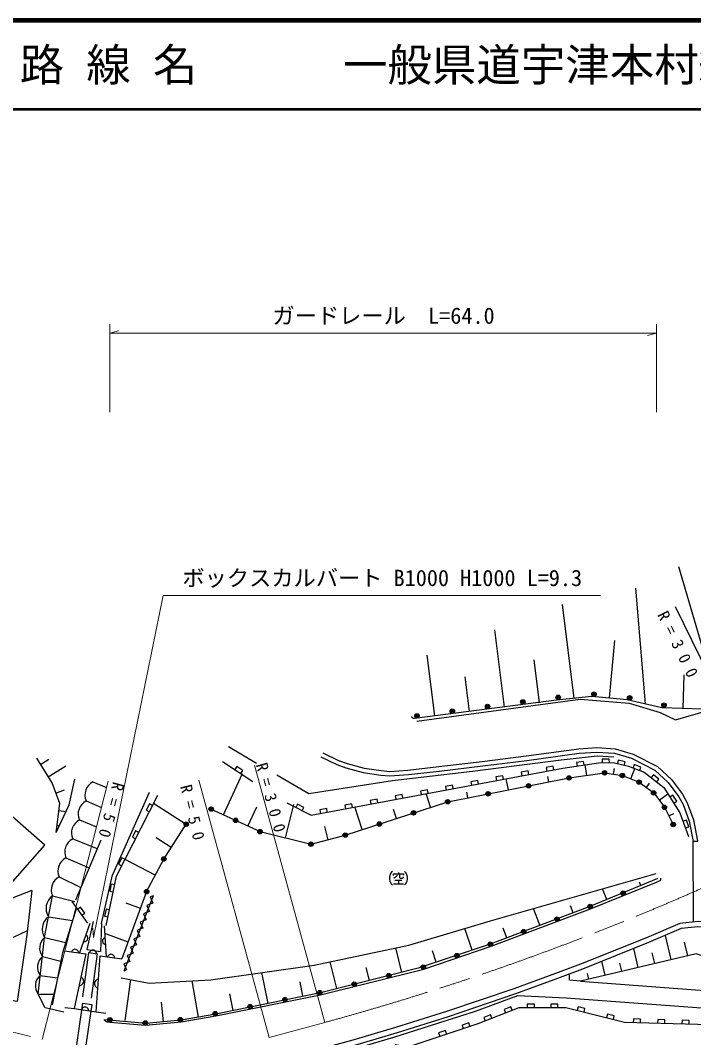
# Model space of a CAD drawing. Units: millimetres, scale not verified. Extents: x 40000 to 680000, y 20000 to 380000.
# Drawn here: x 180458 to 256167, y 265644 to 380000 of the extents above; entities that cross this region are included whole.
import ezdxf
from ezdxf.enums import TextEntityAlignment as Align

# ---------------------------------------------------------------- set-up
doc = ezdxf.new("R2010")
doc.units = ezdxf.units.MM
doc.header["$LTSCALE"] = 1000
doc.linetypes.add('CHAIN', pattern=[18.5, 12, -1.5, 3.5, -1.5])
for name, color, linetype, lineweight in [('M-BGD', 7, 'Continuous', 25), ('M-BMK', 2, 'CHAIN', 13), ('M-STR-HTXT', 7, 'Continuous', 13), ('M-TTL', 2, 'Continuous', 140), ('M-TTL-LINE', 7, 'Continuous', 50)]:
    doc.layers.add(name, color=color, linetype=linetype, lineweight=lineweight)
doc.layers.add('M-TTL-TXT', color=7, linetype='Continuous')
doc.styles.add('ＭＳ ゴシック', font='')
doc.styles.get('ＭＳ ゴシック').set_extended_font_data('MS Gothic')

msp = doc.modelspace()

# ---------------------------------------------------------------- linework, layer by layer
at = {"layer": 'M-BGD'}
for p, q in [((258949, 303379), (254491, 318571)), ((250756, 303185), (249656, 316171)), ((242745, 303787), (241427, 314334)), ((254089, 314120), (267250, 287161)), ((234899, 302807), (233816, 311485)), ((246691, 303841), (247312, 310305)), ((227054, 301827), (226204, 308635)), ((238822, 303297), (238222, 308103)), ((230977, 302317), (230493, 306189)), ((254997, 302655), (255109, 306416)), ((225093, 301583), (240744, 303630)), ((240744, 303630), (244706, 304032)), ((244706, 304032), (248676, 303651)), ((248676, 303651), (252592, 302774)), ((252592, 302774), (257158, 302591)), ((224795, 301544), (225093, 301583)), ((207014, 296479), (203848, 298320)), ((182733, 296351), (183679, 296939)), ((183595, 294964), (185559, 296185)), ((203199, 296683), (206612, 294428)), ((244153, 295125), (243985, 296316)), ((203288, 290704), (205429, 295336)), ((242153, 294842), (246153, 295408)), ((246153, 295408), (248152, 295105)), ((247153, 295256), (247248, 295888)), ((248152, 295105), (250034, 294371)), ((249093, 294738), (249542, 295891)), ((188617, 294389), (190153, 293772)), ((228509, 292165), (242153, 294842)), ((235331, 293503), (235086, 294752)), ((239879, 294396), (239761, 295000)), ((250034, 294371), (251673, 293155)), ((250854, 293763), (251214, 294249)), ((184455, 293124), (185423, 293487)), ((194929, 293214), (190834, 283962)), ((191268, 283806), (195930, 292918)), ((226589, 291538), (226088, 293072)), ((230783, 292611), (230656, 293256)), ((251673, 293155), (252875, 291538)), ((252274, 292347), (253247, 293070)), ((187860, 292255), (189572, 291499)), ((199096, 289605), (195443, 291966)), ((210274, 288096), (211197, 291851)), ((216993, 288405), (228509, 292165)), ((184783, 291160), (185593, 291059)), ((201915, 291338), (207406, 288801)), ((206033, 289435), (207033, 291599)), ((218912, 289032), (218081, 291577)), ((222751, 290285), (222418, 291305)), ((252875, 291538), (253863, 289605)), ((253369, 290571), (253926, 290856)), ((184581, 289523), (184716, 289507)), ((187102, 290120), (189021, 289337)), ((196587, 285725), (199116, 289636)), ((215068, 287898), (214677, 289383)), ((207406, 288801), (213143, 287391)), ((213143, 287391), (216993, 288405)), ((186345, 287986), (189104, 286897)), ((189506, 287848), (186656, 281110)), ((197423, 287018), (195728, 288114)), ((256118, 287731), (256618, 287733)), ((256156, 278699), (256118, 287731)), ((185587, 285852), (188181, 284717)), ((195622, 283891), (192226, 285677)), ((194657, 282057), (196587, 285725)), ((184830, 283717), (187251, 282517)), ((189584, 278492), (190834, 283962)), ((190121, 278237), (191268, 283806)), ((222968, 284204), (222968, 284044)), ((233334, 278792), (251966, 284090)), ((222408, 282924), (223528, 282924)), ((222568, 283364), (223368, 283364)), ((222968, 283364), (222968, 282924)), ((244577, 280129), (251978, 283133)), ((250231, 282750), (250075, 283129)), ((251978, 283133), (252256, 283245)), ((184072, 281583), (186592, 280960)), ((194657, 282057), (191887, 274494)), ((195382, 281588), (192076, 273120)), ((246398, 281170), (245904, 282366)), ((186251, 280956), (188018, 278526)), ((193965, 280166), (192363, 280753)), ((242617, 279676), (242318, 280469)), ((183626, 279234), (186329, 278801)), ((233380, 275912), (244577, 280129)), ((238888, 278271), (238173, 280168)), ((188274, 278463), (187118, 275196)), ((188642, 278690), (187941, 275541)), ((189584, 278492), (189463, 275340)), ((190144, 274781), (189912, 278229)), ((231273, 275481), (230454, 277912)), ((235159, 276865), (234743, 277970)), ((178893, 276577), (181255, 277704)), ((183179, 276884), (185565, 276328)), ((192580, 276385), (189972, 277340)), ((253651, 274420), (253007, 277142)), ((223372, 272980), (222683, 275747)), ((225843, 273341), (233380, 275912)), ((249940, 273541), (249438, 275661)), ((255506, 274859), (255146, 276380)), ((182940, 274763), (185019, 274242)), ((185410, 275394), (187804, 275076)), ((187804, 275076), (186499, 268923)), ((188136, 275218), (187465, 270236)), ((187941, 275541), (189463, 275340)), ((188136, 275218), (189119, 275063)), ((188461, 270094), (189119, 275063)), ((188991, 268564), (189440, 274853)), ((189440, 274853), (191887, 274494)), ((227230, 274119), (226794, 275412)), ((251795, 273981), (251511, 275180)), ((214211, 270462), (225843, 273341)), ((216031, 271151), (215278, 274172)), ((219702, 272066), (219341, 273512)), ((246229, 272663), (245858, 274229)), ((248084, 273102), (247866, 274024)), ((182702, 272642), (184639, 272371)), ((208322, 269494), (207612, 272968)), ((244373, 272224), (244221, 272869)), ((192246, 267568), (192880, 272163)), ((200487, 267947), (199763, 272045)), ((212238, 270294), (211908, 271909)), ((182464, 270521), (184269, 270549)), ((202440, 268104), (214211, 270462)), ((204406, 268694), (204026, 270553)), ((185478, 269045), (186499, 268923)), ((186146, 260286), (187498, 269509)), ((186499, 268923), (188991, 268564)), ((188488, 269364), (187135, 260141)), ((187498, 269509), (188488, 269364)), ((196538, 267425), (196343, 269636)), ((188991, 268564), (190077, 268413)), ((198530, 267427), (202440, 268104)), ((190207, 267426), (190506, 267400)), ((190506, 267400), (194547, 267040)), ((194547, 267040), (198530, 267427))]:
    msp.add_line(p, q, dxfattribs=at)
for points in [[(225039, 301217), (243413, 303683), (248919, 303230), (252384, 302189), (254142, 301360), (257862, 302468), (271129, 308380), (275740, 310082), (289106, 313917), (290495, 314888), (290615, 316213), (289893, 316936), (288124, 317723), (285694, 317910), (280742, 317848), (275758, 317686), (267974, 317694), (265851, 318194), (258544, 320741)], [(224795, 301544), (224716, 301533), (224665, 301537), (224602, 301559), (224558, 301583), (224523, 301619), (224486, 301675), (224469, 301723), (224465, 301753)], [(181732, 282177), (179344, 281253), (174678, 286587), (171098, 290040), (164251, 295351), (164292, 296725), (167849, 300700)], [(214242, 297219), (216038, 296331), (217060, 295980), (219009, 295442), (220985, 295165), (222006, 295068), (224086, 295219), (227565, 295615), (232458, 296200), (237391, 296814), (243305, 297606), (245290, 297745), (247265, 297626), (249172, 297047), (251809, 295701), (253284, 294310), (254483, 292728), (254977, 291839), (255676, 289997), (256119, 287675)], [(214463, 297667), (216231, 296793), (217208, 296457), (219110, 295932), (221032, 295663), (222011, 295570), (224040, 295717), (227506, 296111), (232396, 296696), (237324, 297310), (243254, 298103), (245287, 298246), (247353, 298122), (249359, 297513), (252100, 296114), (253657, 294645), (254903, 293002), (255432, 292050), (256159, 290134), (256610, 287769)], [(184480, 288705), (184884, 291978), (184026, 294271), (182302, 297044)], [(247207, 297190), (245327, 297297), (241266, 296851), (231311, 295562), (222315, 294528), (212883, 293068), (209300, 295151)], [(210416, 292041), (213168, 290660), (241473, 295950), (245451, 296542), (247125, 296572), (248837, 296153), (250610, 295494), (252798, 293771), (254626, 290919), (255602, 288259)], [(243858, 296305), (243799, 296701), (243007, 296583), (243066, 296187)], [(246688, 296565), (246680, 296964), (245881, 296950), (245888, 296550)], [(248369, 296268), (248464, 296656), (247687, 296846), (247592, 296458)], [(250098, 295684), (250238, 296059), (249488, 296338), (249348, 295963)], [(205239, 295335), (205459, 295669), (204792, 296110), (204571, 295776)], [(234790, 294701), (234717, 295094), (233930, 294947), (234004, 294554)], [(237621, 295230), (237547, 295623), (236761, 295476), (236834, 295083)], [(240451, 295759), (240378, 296152), (239591, 296005), (239665, 295612)], [(252018, 294385), (252266, 294699), (251637, 295194), (251390, 294880)], [(184480, 288705), (185955, 291824), (186579, 294719)], [(229129, 293643), (229056, 294036), (228269, 293889), (228343, 293496)], [(231960, 294172), (231886, 294565), (231100, 294418), (231173, 294025)], [(223468, 292585), (223395, 292978), (222608, 292831), (222682, 292438)], [(226299, 293114), (226225, 293507), (225439, 293360), (225512, 292967)], [(253928, 292008), (254264, 292224), (253833, 292898), (253496, 292682)], [(195336, 291756), (194979, 291938), (194615, 291226), (194971, 291043)], [(212150, 291171), (212329, 291528), (211614, 291887), (211435, 291530)], [(217807, 291527), (217733, 291920), (216947, 291773), (217021, 291380)], [(220637, 292056), (220564, 292449), (219778, 292302), (219851, 291909)], [(214976, 290998), (214903, 291391), (214117, 291244), (214190, 290851)], [(255251, 289214), (255627, 289351), (255351, 290103), (254976, 289965)], [(193782, 288718), (193425, 288900), (193061, 288188), (193417, 288006)], [(192228, 285681), (191871, 285863), (191507, 285151), (191863, 284969)], [(222288, 284324), (222208, 284244), (222088, 284084), (222008, 283884), (221968, 283684), (221968, 283444), (222008, 283244), (222088, 283044), (222208, 282884), (222288, 282804)], [(222408, 283884), (222408, 284044), (223528, 284044), (223528, 283924)], [(222848, 283924), (222768, 283804), (222648, 283684), (222528, 283604), (222408, 283564)], [(223088, 284004), (223088, 283644), (223168, 283564), (223448, 283564), (223528, 283644), (223528, 283724)], [(223648, 284324), (223728, 284244), (223848, 284084), (223928, 283884), (223968, 283684), (223968, 283444), (223928, 283244), (223848, 283044), (223728, 282884), (223648, 282804)], [(252148, 283541), (244481, 280379), (233295, 276162), (225208, 273438), (214195, 270694), (202448, 268294), (198526, 267600), (194551, 267250), (189984, 267635)], [(191062, 282806), (190670, 282886), (190509, 282103), (190901, 282022)], [(252440, 283590), (252455, 283553), (252459, 283490), (252450, 283432), (252423, 283367), (252388, 283320), (252330, 283276), (252256, 283245)], [(181732, 282177), (181202, 277212), (180096, 269705), (179476, 269821), (174366, 271101)], [(185366, 268512), (183267, 269004), (182464, 270521), (183179, 276884), (184072, 281583)], [(195382, 281588), (195049, 281457), (195347, 280777), (195014, 280647)], [(186773, 280238), (185207, 275169), (184020, 269325)], [(187370, 279418), (187693, 279653), (187223, 280300), (186899, 280065)], [(195014, 280647), (194682, 280516), (194980, 279836), (194647, 279706)], [(190489, 280021), (190097, 280102), (189935, 279318), (190327, 279238)], [(194647, 279706), (194314, 279576), (194613, 278895), (194280, 278765)], [(257735, 277980), (256655, 278098), (254778, 277901), (251100, 276325), (243671, 273355), (240840, 272289), (236149, 270582), (228560, 267995), (222811, 266192), (218018, 264775), (209297, 262428), (203462, 261025), (200985, 260489), (197952, 260047), (192945, 259716), (189847, 259698), (188777, 259751)], [(257800, 278577), (256656, 278701), (254625, 278488), (250871, 276880), (243460, 273916), (240635, 272853), (235950, 271148), (228373, 268566), (222641, 266767), (217855, 265352), (209149, 263009), (203335, 261612), (200878, 261080), (197888, 260644), (192924, 260315), (189877, 260298), (188807, 260350)], [(191813, 272363), (194931, 271779), (201859, 272161), (213490, 273792), (224151, 276059), (233334, 278792)], [(194280, 278765), (193947, 278635), (194245, 277954), (193912, 277824)], [(187563, 276452), (187664, 276451), (187755, 276469), (187857, 276518), (187929, 276577), (187991, 276657), (188034, 276778), (188036, 276879), (188017, 276970), (187969, 277073), (187909, 277144), (187829, 277207)], [(190001, 276904), (189907, 276866), (189831, 276813), (189756, 276728), (189714, 276645), (189688, 276547), (189697, 276419), (189735, 276325), (189789, 276249), (189874, 276174), (189957, 276132), (190055, 276106)], [(193545, 276883), (193212, 276753), (193511, 276073), (193178, 275942)], [(193912, 277824), (193580, 277694), (193878, 277014), (193545, 276883)], [(193178, 275942), (192845, 275812), (193143, 275132), (192810, 275001)], [(187003, 275182), (186984, 275282), (186947, 275367), (186879, 275457), (186806, 275515), (186715, 275560), (186588, 275576), (186488, 275557), (186403, 275520), (186313, 275451), (186255, 275379), (186210, 275288)], [(189022, 275078), (189006, 275178), (188971, 275264), (188904, 275356), (188833, 275416), (188743, 275462), (188617, 275482), (188517, 275466), (188430, 275431), (188339, 275364), (188279, 275293), (188232, 275203)], [(191059, 274616), (191042, 274715), (191006, 274802), (190938, 274892), (190866, 274951), (190776, 274997), (190649, 275016), (190549, 274998), (190463, 274962), (190373, 274894), (190313, 274822), (190268, 274732)], [(192810, 275001), (192478, 274871), (192776, 274191), (192443, 274061)], [(259832, 273961), (256434, 275078), (243446, 272004)], [(192443, 274061), (192110, 273930), (192408, 273250), (192076, 273120)], [(187048, 271510), (187174, 271524), (187284, 271562), (187402, 271640), (187482, 271725), (187546, 271834), (187579, 271991), (187565, 272116), (187527, 272227), (187450, 272345), (187364, 272424), (187255, 272489)], [(189251, 272207), (189128, 272176), (189024, 272123), (188918, 272030), (188851, 271935), (188802, 271818), (188791, 271659), (188822, 271536), (188875, 271432), (188968, 271325), (189063, 271258), (189180, 271210)], [(243446, 272004), (242194, 272103), (242217, 272865)], [(243446, 272004), (272837, 269793), (285839, 269841), (290274, 269710)], [(236358, 270352), (231593, 268576), (222417, 265664), (219109, 264689), (214681, 263455), (208399, 261795), (203632, 260637), (200543, 259959), (197534, 259450), (194460, 259119), (193093, 259077)], [(290215, 267711), (285813, 267840), (272767, 267793), (241840, 270082), (236358, 270352)], [(188141, 268686), (188123, 268786), (188087, 268872), (188019, 268962), (187947, 269021), (187856, 269067), (187730, 269085), (187630, 269067), (187544, 269031), (187454, 268963), (187395, 268891), (187349, 268800)], [(222600, 264869), (224056, 264617), (231946, 267252), (236539, 269026), (241808, 269023), (248408, 267377), (262100, 267005), (272657, 266531), (285877, 267029)], [(235764, 268726), (235619, 269100), (234873, 268811), (235017, 268438)], [(238256, 269025), (238256, 269425), (237456, 269425), (237456, 269025)], [(240891, 269024), (240891, 269424), (240091, 269424), (240091, 269024)], [(243846, 268515), (243943, 268903), (243167, 269097), (243070, 268709)], [(190207, 267426), (190128, 267433), (190079, 267448), (190022, 267483), (189984, 267516), (189958, 267559), (189933, 267621), (189928, 267672), (189931, 267702)], [(233467, 267839), (233323, 268212), (232577, 267924), (232721, 267551)], [(247146, 267692), (247243, 268080), (246467, 268273), (246370, 267885)], [(250177, 267329), (250188, 267729), (249389, 267750), (249378, 267351)], [(252916, 267255), (252927, 267654), (252127, 267676), (252116, 267276)], [(255654, 267180), (255665, 267580), (254865, 267602), (254855, 267202)], [(231011, 266939), (230884, 267319), (230125, 267065), (230252, 266686)], [(228381, 266061), (228254, 266440), (227495, 266187), (227622, 265808)]]:
    msp.add_lwpolyline(points, dxfattribs=at)
msp.add_lwpolyline([(183196, 287294), (168167, 300428), (164559, 296300), (179588, 283166)], close=True, dxfattribs=at)
for centre, radius in [((244963, 304259), 250), ((244963, 304259), 150), ((244963, 304259), 50), ((232993, 302868), 250), ((236960, 303387), 250), ((236960, 303387), 150), ((236960, 303387), 50), ((240934, 303901), 250), ((240934, 303901), 150), ((240934, 303901), 50), ((248971, 303841), 250), ((248971, 303841), 150), ((248971, 303841), 50), ((252836, 303015), 250), ((252836, 303015), 150), ((252836, 303015), 50), ((225060, 301830), 250), ((225060, 301830), 150), ((229027, 302349), 250), ((229027, 302349), 150), ((229027, 302349), 50), ((232993, 302868), 150), ((232993, 302868), 50), ((225060, 301830), 50), ((242153, 294842), 250), ((242153, 294842), 220), ((246153, 295408), 250), ((246153, 295408), 220), ((246153, 295408), 190), ((246153, 295408), 160), ((246153, 295408), 130), ((246153, 295408), 100), ((246153, 295408), 70), ((246153, 295408), 40), ((246153, 295408), 10), ((248152, 295105), 250), ((248152, 295105), 220), ((248152, 295105), 190), ((248152, 295105), 160), ((248152, 295105), 130), ((248152, 295105), 100), ((248152, 295105), 70), ((248152, 295105), 40), ((248152, 295105), 10), ((237605, 293950), 250), ((237605, 293950), 220), ((237605, 293950), 190), ((237605, 293950), 160), ((237605, 293950), 130), ((237605, 293950), 100), ((237605, 293950), 70), ((237605, 293950), 40), ((237605, 293950), 10), ((242153, 294842), 190), ((242153, 294842), 160), ((242153, 294842), 130), ((242153, 294842), 100), ((242153, 294842), 70), ((242153, 294842), 40), ((242153, 294842), 10), ((250034, 294371), 250), ((250034, 294371), 220), ((250034, 294371), 190), ((250034, 294371), 160), ((250034, 294371), 130), ((250034, 294371), 100), ((250034, 294371), 70), ((250034, 294371), 40), ((250034, 294371), 10), ((233057, 293057), 250), ((233057, 293057), 220), ((233057, 293057), 190), ((233057, 293057), 160), ((233057, 293057), 130), ((233057, 293057), 100), ((233057, 293057), 70), ((233057, 293057), 40), ((233057, 293057), 10), ((251673, 293155), 250), ((251673, 293155), 220), ((251673, 293155), 190), ((251673, 293155), 160), ((251673, 293155), 130), ((251673, 293155), 100), ((251673, 293155), 70), ((251673, 293155), 40), ((251673, 293155), 10), ((228509, 292165), 250), ((228509, 292165), 220), ((228509, 292165), 190), ((228509, 292165), 160), ((228509, 292165), 130), ((228509, 292165), 100), ((228509, 292165), 70), ((228509, 292165), 40), ((228509, 292165), 10), ((252875, 291538), 250), ((252875, 291538), 220), ((252875, 291538), 190), ((252875, 291538), 160), ((252875, 291538), 130), ((252875, 291538), 100), ((252875, 291538), 70), ((201915, 291338), 250), ((201915, 291338), 220), ((201915, 291338), 190), ((201915, 291338), 160), ((201915, 291338), 130), ((201915, 291338), 100), ((201915, 291338), 70), ((201915, 291338), 40), ((201915, 291338), 10), ((224670, 290912), 250), ((224670, 290912), 220), ((224670, 290912), 190), ((224670, 290912), 160), ((224670, 290912), 130), ((224670, 290912), 100), ((224670, 290912), 70), ((224670, 290912), 40), ((224670, 290912), 10), ((252875, 291538), 40), ((252875, 291538), 10), ((199116, 289636), 250), ((199116, 289636), 220), ((199116, 289636), 190), ((199116, 289636), 160), ((199116, 289636), 130), ((199116, 289636), 100), ((199116, 289636), 70), ((199116, 289636), 40), ((199116, 289636), 10), ((204661, 290069), 250), ((204661, 290069), 220), ((204661, 290069), 190), ((204661, 290069), 160), ((204661, 290069), 130), ((204661, 290069), 100), ((204661, 290069), 70), ((204661, 290069), 40), ((204661, 290069), 10), ((220831, 289658), 250), ((220831, 289658), 220), ((220831, 289658), 190), ((220831, 289658), 160), ((220831, 289658), 130), ((220831, 289658), 100), ((220831, 289658), 70), ((220831, 289658), 40), ((220831, 289658), 10), ((253863, 289605), 250), ((253863, 289605), 220), ((253863, 289605), 190), ((253863, 289605), 160), ((253863, 289605), 130), ((253863, 289605), 100), ((253863, 289605), 70), ((253863, 289605), 40), ((253863, 289605), 10), ((207406, 288801), 250), ((207406, 288801), 220), ((207406, 288801), 190), ((207406, 288801), 160), ((207406, 288801), 130), ((207406, 288801), 100), ((207406, 288801), 70), ((207406, 288801), 40), ((207406, 288801), 10), ((216993, 288405), 250), ((216993, 288405), 220), ((216993, 288405), 190), ((216993, 288405), 160), ((216993, 288405), 130), ((216993, 288405), 100), ((216993, 288405), 70), ((216993, 288405), 40), ((216993, 288405), 10), ((213143, 287391), 250), ((213143, 287391), 220), ((213143, 287391), 190), ((213143, 287391), 160), ((213143, 287391), 130), ((213143, 287391), 100), ((213143, 287391), 70), ((213143, 287391), 40), ((213143, 287391), 10), ((196587, 285725), 250), ((196587, 285725), 250), ((196587, 285725), 220), ((196587, 285725), 220), ((196587, 285725), 190), ((196587, 285725), 190), ((196587, 285725), 160), ((196587, 285725), 160), ((196587, 285725), 130), ((196587, 285725), 130), ((196587, 285725), 100), ((196587, 285725), 100), ((196587, 285725), 70), ((196587, 285725), 70), ((196587, 285725), 40), ((196587, 285725), 40), ((196587, 285725), 10), ((196587, 285725), 10), ((194657, 282057), 250), ((194657, 282057), 220), ((194657, 282057), 190), ((194657, 282057), 160), ((194657, 282057), 130), ((194657, 282057), 100), ((194657, 282057), 70), ((194657, 282057), 40), ((194657, 282057), 10), ((248244, 281887), 250), ((248244, 281887), 150), ((248244, 281887), 50), ((244538, 280383), 250), ((244538, 280383), 150), ((244538, 280383), 50), ((240801, 278974), 250), ((240801, 278974), 150), ((240801, 278974), 50), ((237057, 277565), 250), ((237057, 277565), 150), ((237057, 277565), 50), ((233314, 276155), 250), ((233314, 276155), 150), ((233314, 276155), 50), ((229536, 274865), 250), ((229536, 274865), 150), ((229536, 274865), 50), ((225770, 273580), 250), ((225770, 273580), 150), ((225770, 273580), 50), ((221887, 272619), 250), ((221887, 272619), 150), ((221887, 272619), 50), ((218004, 271658), 250), ((218004, 271658), 150), ((218004, 271658), 50), ((210210, 269915), 250), ((210210, 269915), 150), ((210210, 269915), 50), ((214132, 270701), 250), ((214132, 270701), 150), ((214132, 270701), 50), ((206287, 269130), 250), ((206287, 269130), 150), ((206287, 269130), 50), ((190528, 267649), 250), ((190528, 267649), 150), ((190528, 267649), 50), ((198448, 267670), 250), ((198448, 267670), 150), ((198448, 267670), 50), ((202371, 268346), 250), ((202371, 268346), 150), ((202371, 268346), 50), ((194513, 267294), 250), ((194513, 267294), 150), ((194513, 267294), 50)]:
    msp.add_circle(centre, radius, dxfattribs=at)
for centre, radius, start, end in [((189359, 292924), 1642, 116.8584, 204.06396), ((188601, 290790), 1642, 116.8584, 204.06396), ((187844, 288656), 1642, 116.8584, 204.06396), ((187087, 286521), 1642, 116.8584, 204.06396), ((186329, 284387), 1642, 116.8584, 204.06396), ((185572, 282253), 1642, 116.8584, 204.06396), ((185082, 280174), 1734, 125.62732, 212.83288), ((184635, 277824), 1734, 125.62732, 212.83288), ((184173, 275699), 1547, 129.99023, 217.19586), ((183935, 273578), 1547, 129.99023, 217.19586), ((183697, 271457), 1547, 129.99023, 217.19586)]:
    msp.add_arc(centre, radius, start, end, dxfattribs=at)
at = {"layer": 'M-BMK'}
for p, q in [((169973, 268721), (182916, 265424)), ((208433, 265644), (214686, 267352))]:
    msp.add_line(p, q, dxfattribs=at)
msp.add_arc((135639, 556750), 300000, 285.27722, 295.27856, dxfattribs=at)
at = {"layer": 'M-STR-HTXT'}
for p, q in [((190506, 335948), (190506, 345835)), ((251978, 345835), (251978, 335948)), ((190506, 344835), (191506, 345115)), ((190506, 344835), (251978, 344835)), ((251978, 344835), (250978, 344555)), ((206781, 296292), (214686, 267352)), ((190336, 294492), (182916, 265424)), ((208433, 265644), (200528, 294583)), ((188702, 276921), (188627, 277957))]:
    msp.add_line(p, q, dxfattribs=at)
msp.add_lwpolyline([(188702, 276921), (196521, 315354), (245708, 315354)], dxfattribs=at)
at = {"layer": 'M-TTL'}
msp.add_line((680000, 380000), (40000, 380000), dxfattribs=at)
at = {"layer": 'M-TTL-LINE'}
msp.add_line((40000, 370000), (680000, 370000), dxfattribs=at)

# ---------------------------------------------------------------- texts
at = {"layer": 'M-BGD', "insert": (252034, 313188), "char_height": 1320, "attachment_point": 7, "rotation": 295.8, "style": 'ＭＳ ゴシック'}
msp.add_mtext('\\T1.98;R=300', dxfattribs=at)
at = {"layer": 'M-STR-HTXT', "style": 'ＭＳ ゴシック'}
for s, p in [('ガードレール\u3000L=64.0', (208805, 345335)), ('ボックスカルバート B1000 H1000 L=9.3', (198677, 315854))]:
    msp.add_text(s, height=1833, dxfattribs=at).set_placement(p, align=Align.BOTTOM_LEFT)
at = {"layer": 'M-STR-HTXT', "char_height": 1320, "attachment_point": 7, "style": 'ＭＳ ゴシック'}
for s, insert, rotation in [('\\T1.98;R=300', (206902, 296328), 285.5), ('\\T2.02;R=50', (190876, 294487), 254.8), ('\\T2.02;R=50', (198402, 293892), 283.8)]:
    msp.add_mtext(s, dxfattribs=dict(at, insert=insert, rotation=rotation))
at = {"layer": 'M-TTL-TXT', "style": 'ＭＳ ゴシック'}
for s, p in [('路 線 名', (180380, 375000)), ('一般県道宇津本村線', (216734, 375000))]:
    msp.add_text(s, height=3666, dxfattribs=at).set_placement(p, align=Align.MIDDLE_LEFT)

doc.saveas('drawing.dxf')
